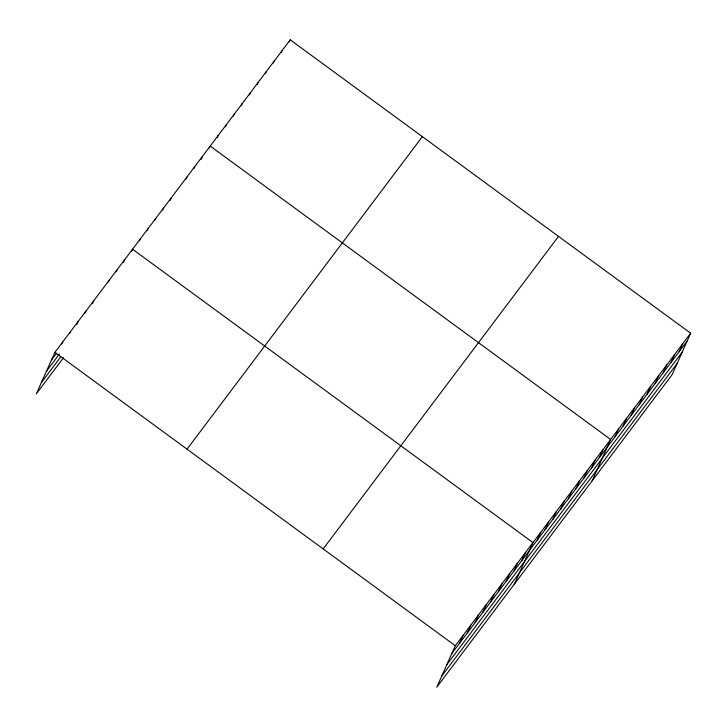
<?xml version="1.0" encoding="UTF-8"?>
<svg xmlns="http://www.w3.org/2000/svg" width="727" height="727" viewBox="0 0 727 727"><rect width="100%" height="100%" fill="white"/><g stroke="black" fill="none" stroke-linecap="round" stroke-linejoin="round"><path stroke-width="1.09" d="M690.65 333.211L455.311 645.73L436.773 687.169L672.111 374.65L690.65 333.211L290.227 39.831L54.888 352.35L36.35 393.789L63.531 357.693M61.777 343.989L62.649 342.035M69.547 333.675L70.419 331.721M76.871 324.342L78.189 321.407M85.077 313.046L85.95 311.092M92.411 303.713L93.719 300.787M108.378 282.112L109.25 280.159M116.138 271.798L117.02 269.844M123.472 262.465L124.78 259.53M131.678 251.169L132.55 249.216L532.973 542.596L514.434 584.045M139.439 240.855L140.311 238.901M147.208 230.541L148.081 228.587M154.969 220.236L155.851 218.282M162.739 209.921L163.611 207.967M170.073 200.579L171.381 197.653M186.039 178.978L186.912 177.024M193.809 168.664L194.682 166.71M201.134 159.331L202.442 156.396M209.34 148.035L210.212 146.082L610.635 439.471L592.096 480.911M217.337 137.412L218.209 135.458M225.343 126.789L226.215 124.835M233.34 116.166L234.212 114.212M241.346 105.533L242.218 103.579M249.343 94.91L250.215 92.956M257.349 84.287L258.221 82.333M265.346 73.663L266.218 71.7M273.352 63.031L274.224 61.077M281.349 52.408L282.221 50.454M289.355 41.784L290.227 39.831M459.582 643.241L463.081 635.416M467.343 632.926L470.842 625.102M475.113 622.612L478.611 614.797M482.882 612.298L486.372 604.482M490.643 601.983L494.142 594.168M498.413 591.669L501.912 583.854M506.174 581.355L509.672 573.539M513.944 571.04L517.442 563.225M521.713 560.726L525.203 552.911M537.244 540.106L540.743 532.282M545.005 529.792L548.503 521.977M552.774 519.478L556.273 511.663M560.544 509.164L564.034 501.348M568.305 498.849L571.804 491.034M576.075 488.535L579.573 480.72M583.836 478.221L587.334 470.405M591.605 467.915L595.104 460.091M599.375 457.601L602.865 449.777M615.142 436.663L618.632 428.839M623.139 426.031L626.638 418.216M631.145 415.408L634.635 407.593M639.142 404.785L642.641 396.969M647.148 394.152L650.638 386.337M655.145 383.529L658.644 375.714M663.151 372.906L666.641 365.09M671.148 362.282L674.647 354.458M679.154 351.65L682.644 343.835M51.39 360.165L56.57 353.295M46.428 371.261L59.369 354.076M41.312 382.693L60.732 356.912M187.03 449.168L422.369 136.64M323.17 548.912L558.509 236.393M451.812 653.546L687.151 341.027M446.851 664.642L682.19 352.122M441.734 676.074L677.073 363.555M54.888 352.35L455.311 645.73"/></g></svg>
